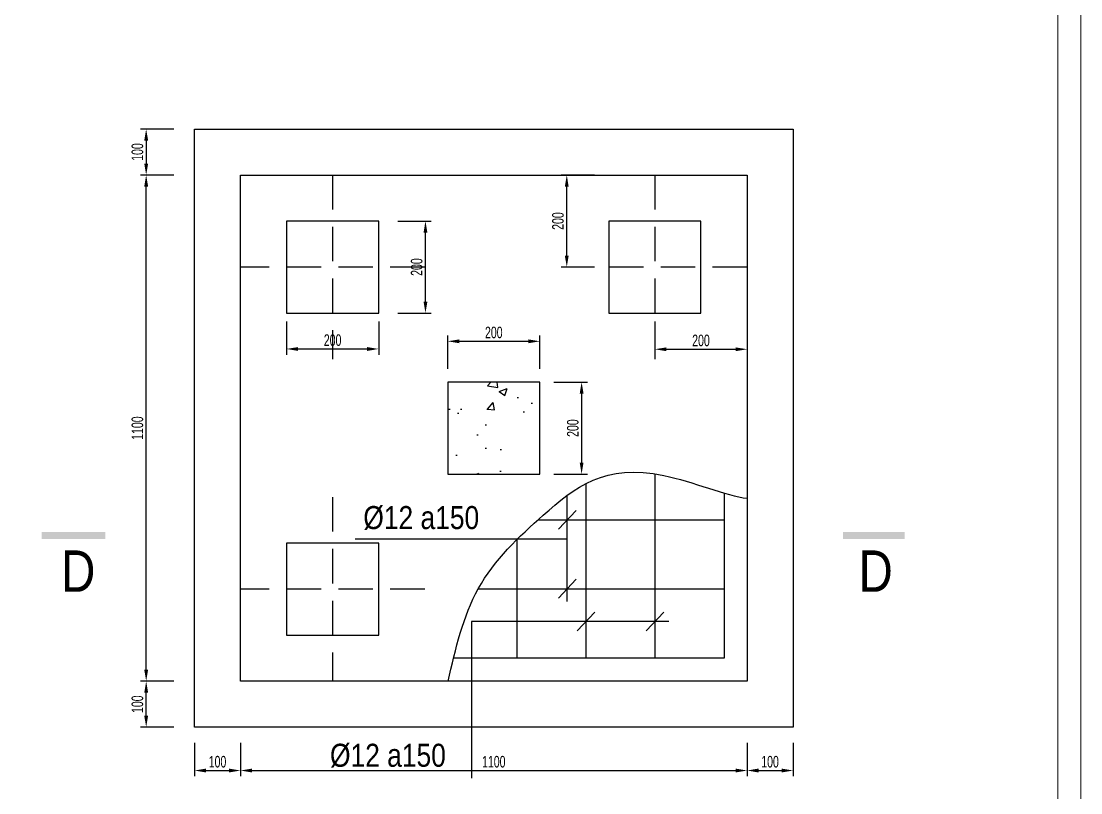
# Model space of a CAD drawing. Extents: x -1107188 to -523840, y 39692 to 514392.
# Drawn here: x -1046201 to -1023188, y 233122 to 249890 of the extents above; entities that cross this region are included whole.
import ezdxf
from ezdxf.enums import TextEntityAlignment as Align

# ---------------------------------------------------------------- set-up
doc = ezdxf.new("R2010")
doc.units = 0
doc.linetypes.add('CENTER2', pattern=[1.125, 0.75, -0.125, 0.125, -0.125])
doc.linetypes.add('HIDDEN', pattern=[0.375, 0.25, -0.125])
doc.layers.get('0').update_dxf_attribs({"color": 255, "linetype": 'CONTINUOUS'})
doc.layers.get('DEFPOINTS').update_dxf_attribs({"linetype": 'CONTINUOUS'})
doc.layers.add('00-KICH THUOC', color=6, linetype='CONTINUOUS', lineweight=9)
doc.layers.add('cot', color=4, linetype='CONTINUOUS', lineweight=0)
for name, color, linetype in [('DIM', 1, 'CONTINUOUS'), ('DUT', 7, 'CENTER2'), ('TEXT', 7, 'CONTINUOUS'), ('THEP', 6, 'CONTINUOUS')]:
    doc.layers.add(name, color=color, linetype=linetype)
doc.styles.add('DIM-NEW', font='')
doc.styles.add('KICHTHUOC', font='', dxfattribs={"width": 0.8})
doc.styles.add('SO BV', font='', dxfattribs={"height": 200})
doc.styles.add('TEN BV', font='', dxfattribs={"height": 350})
doc.styles.get('DIM-NEW').set_extended_font_data('VNI-Helve-Condense')
doc.styles.get('KICHTHUOC').set_extended_font_data('VNI-Helve-Condense')
doc.styles.get('SO BV').set_extended_font_data('VNI-Helve-Condense')
doc.styles.get('TEN BV').set_extended_font_data('VNI-Helve-Condense', bold=True)
doc.dimstyles.new('DIM 25', dxfattribs={"dimtxt": 2.5, "dimasz": 2.5, "dimexe": 1.25, "dimexo": 0.625, "dimtad": 1, "dimdec": 0, "dimtxsty": 'KICHTHUOC', "dimcen": 2.5, "dimclrd": 1, "dimclre": 1, "dimclrt": 2, "dimadec": 0, "dimazin": 0, "dimtfac": 1, "dimtdec": 0, "dimtix": 1, "dimtmove": 0, "dimatfit": 3, "dimfxl": 6, "dimfxlon": 1, "dimarcsym": 0})

# ---------------------------------------------------------------- blocks, each defined once
blk = doc.blocks.new('*D1437')
at = {"layer": '00-KICH THUOC', "color": 1, "lineweight": -2, "transparency": 16777216}
for p, q in [((-1036937, 242334), (-1036937, 243059)), ((-1034937, 242334), (-1034937, 243059)), ((-1036687, 242934), (-1035187, 242934))]:
    blk.add_line(p, q, dxfattribs=at)
at = {"layer": '00-KICH THUOC', "color": 1, "transparency": 16777216}
for points in [[(-1036687, 242975), (-1036687, 242892), (-1036937, 242934)], [(-1035187, 242975), (-1035187, 242892), (-1034937, 242934)]]:
    blk.add_solid(points, dxfattribs=at)
at = {"layer": 'DEFPOINTS', "color": 0, "transparency": 16777216}
for p in [(-1034937, 242934), (-1036937, 242047), (-1034937, 242047)]:
    blk.add_point(p, dxfattribs=at)
at = {"layer": '00-KICH THUOC', "color": 2, "transparency": 16777216, "insert": (-1035937, 243124), "char_height": 250, "attachment_point": 5, "style": 'KICHTHUOC'}
blk.add_mtext('200', dxfattribs=at)
blk = doc.blocks.new('*D1438')
at = {"layer": '00-KICH THUOC', "color": 1, "lineweight": -2, "transparency": 16777216}
for p, q in [((-1034630, 242047), (-1033905, 242047)), ((-1034030, 241797), (-1034030, 240297)), ((-1034630, 240047), (-1033905, 240047))]:
    blk.add_line(p, q, dxfattribs=at)
at = {"layer": '00-KICH THUOC', "color": 1, "transparency": 16777216}
for points in [[(-1034071, 241797), (-1033988, 241797), (-1034030, 242047)], [(-1034071, 240297), (-1033988, 240297), (-1034030, 240047)]]:
    blk.add_solid(points, dxfattribs=at)
at = {"layer": 'DEFPOINTS', "color": 0, "transparency": 16777216}
for p in [(-1034937, 242047), (-1034937, 240047), (-1034030, 240047)]:
    blk.add_point(p, dxfattribs=at)
at = {"layer": '00-KICH THUOC', "color": 2, "transparency": 16777216, "insert": (-1034220, 241047), "char_height": 250, "attachment_point": 5, "rotation": 90, "style": 'KICHTHUOC'}
blk.add_mtext('200', dxfattribs=at)
blk = doc.blocks.new('*D1439')
at = {"layer": '00-KICH THUOC', "color": 1, "lineweight": -2, "transparency": 16777216}
for p, q in [((-1041437, 234206), (-1041437, 233481)), ((-1030437, 234206), (-1030437, 233481)), ((-1041187, 233606), (-1030687, 233606))]:
    blk.add_line(p, q, dxfattribs=at)
at = {"layer": '00-KICH THUOC', "color": 1, "transparency": 16777216}
for points in [[(-1041187, 233648), (-1041187, 233564), (-1041437, 233606)], [(-1030687, 233648), (-1030687, 233564), (-1030437, 233606)]]:
    blk.add_solid(points, dxfattribs=at)
at = {"layer": 'DEFPOINTS', "color": 0, "transparency": 16777216}
for p in [(-1041437, 235547), (-1030437, 235547), (-1030437, 233606)]:
    blk.add_point(p, dxfattribs=at)
at = {"layer": '00-KICH THUOC', "color": 2, "transparency": 16777216, "insert": (-1035937, 233796), "char_height": 250, "attachment_point": 5, "style": 'KICHTHUOC'}
blk.add_mtext('1100', dxfattribs=at)
blk = doc.blocks.new('*D1440')
at = {"layer": '00-KICH THUOC', "color": 1, "lineweight": -2, "transparency": 16777216}
for p, q in [((-1042886, 246547), (-1043611, 246547)), ((-1043486, 235797), (-1043486, 246297)), ((-1042886, 235547), (-1043611, 235547))]:
    blk.add_line(p, q, dxfattribs=at)
at = {"layer": '00-KICH THUOC', "color": 1, "transparency": 16777216}
for points in [[(-1043528, 246297), (-1043444, 246297), (-1043486, 246547)], [(-1043528, 235797), (-1043444, 235797), (-1043486, 235547)]]:
    blk.add_solid(points, dxfattribs=at)
at = {"layer": 'DEFPOINTS', "color": 0, "transparency": 16777216}
for p in [(-1043486, 246547), (-1041437, 246547), (-1041437, 235547)]:
    blk.add_point(p, dxfattribs=at)
at = {"layer": '00-KICH THUOC', "color": 2, "transparency": 16777216, "insert": (-1043676, 241047), "char_height": 250, "attachment_point": 5, "rotation": 90, "style": 'KICHTHUOC'}
blk.add_mtext('1100', dxfattribs=at)
blk = doc.blocks.new('*D1441')
at = {"layer": '00-KICH THUOC', "color": 1, "lineweight": -2, "transparency": 16777216}
for p, q in [((-1038021, 245547), (-1037296, 245547)), ((-1037421, 243797), (-1037421, 245297)), ((-1038021, 243547), (-1037296, 243547))]:
    blk.add_line(p, q, dxfattribs=at)
at = {"layer": '00-KICH THUOC', "color": 1, "transparency": 16777216}
for points in [[(-1037462, 245297), (-1037379, 245297), (-1037421, 245547)], [(-1037462, 243797), (-1037379, 243797), (-1037421, 243547)]]:
    blk.add_solid(points, dxfattribs=at)
at = {"layer": 'DEFPOINTS', "color": 0, "transparency": 16777216}
for p in [(-1038437, 245547), (-1037421, 245547), (-1038437, 243547)]:
    blk.add_point(p, dxfattribs=at)
at = {"layer": '00-KICH THUOC', "color": 2, "transparency": 16777216, "insert": (-1037611, 244547), "char_height": 250, "attachment_point": 5, "rotation": 90, "style": 'KICHTHUOC'}
blk.add_mtext('200', dxfattribs=at)
blk = doc.blocks.new('*D1442')
at = {"layer": '00-KICH THUOC', "color": 1, "lineweight": -2, "transparency": 16777216}
for p, q in [((-1040437, 243367), (-1040437, 242642)), ((-1038437, 243367), (-1038437, 242642)), ((-1040187, 242767), (-1038687, 242767))]:
    blk.add_line(p, q, dxfattribs=at)
at = {"layer": '00-KICH THUOC', "color": 1, "transparency": 16777216}
for points in [[(-1040187, 242808), (-1040187, 242725), (-1040437, 242767)], [(-1038687, 242808), (-1038687, 242725), (-1038437, 242767)]]:
    blk.add_solid(points, dxfattribs=at)
at = {"layer": 'DEFPOINTS', "color": 0, "transparency": 16777216}
for p in [(-1040437, 243547), (-1038437, 243547), (-1038437, 242767)]:
    blk.add_point(p, dxfattribs=at)
at = {"layer": '00-KICH THUOC', "color": 2, "transparency": 16777216, "insert": (-1039437, 242957), "char_height": 250, "attachment_point": 5, "style": 'KICHTHUOC'}
blk.add_mtext('200', dxfattribs=at)
blk = doc.blocks.new('*D1443')
at = {"layer": '00-KICH THUOC', "color": 1, "lineweight": -2, "transparency": 16777216}
for p, q in [((-1033752, 246547), (-1034477, 246547)), ((-1034352, 244797), (-1034352, 246297)), ((-1033752, 244547), (-1034477, 244547))]:
    blk.add_line(p, q, dxfattribs=at)
at = {"layer": '00-KICH THUOC', "color": 1, "transparency": 16777216}
for points in [[(-1034394, 246297), (-1034311, 246297), (-1034352, 246547)], [(-1034394, 244797), (-1034311, 244797), (-1034352, 244547)]]:
    blk.add_solid(points, dxfattribs=at)
at = {"layer": 'DEFPOINTS', "color": 0, "transparency": 16777216}
for p in [(-1034352, 246547), (-1032437, 246547), (-1032437, 244547)]:
    blk.add_point(p, dxfattribs=at)
at = {"layer": '00-KICH THUOC', "color": 2, "transparency": 16777216, "insert": (-1034543, 245547), "char_height": 250, "attachment_point": 5, "rotation": 90, "style": 'KICHTHUOC'}
blk.add_mtext('200', dxfattribs=at)
blk = doc.blocks.new('*D1444')
at = {"layer": '00-KICH THUOC', "color": 1, "lineweight": -2, "transparency": 16777216}
for p, q in [((-1032437, 243361), (-1032437, 242636)), ((-1030437, 243361), (-1030437, 242636)), ((-1032187, 242761), (-1030687, 242761))]:
    blk.add_line(p, q, dxfattribs=at)
at = {"layer": '00-KICH THUOC', "color": 1, "transparency": 16777216}
for points in [[(-1032187, 242802), (-1032187, 242719), (-1032437, 242761)], [(-1030687, 242802), (-1030687, 242719), (-1030437, 242761)]]:
    blk.add_solid(points, dxfattribs=at)
at = {"layer": 'DEFPOINTS', "color": 0, "transparency": 16777216}
for p in [(-1032437, 244547), (-1030437, 244547), (-1030437, 242761)]:
    blk.add_point(p, dxfattribs=at)
at = {"layer": '00-KICH THUOC', "color": 2, "transparency": 16777216, "insert": (-1031437, 242951), "char_height": 250, "attachment_point": 5, "style": 'KICHTHUOC'}
blk.add_mtext('200', dxfattribs=at)
blk = doc.blocks.new('*D1445')
at = {"layer": '00-KICH THUOC', "color": 1, "lineweight": -2, "transparency": 16777216}
for p, q in [((-1042886, 247547), (-1043611, 247547)), ((-1043486, 247297), (-1043486, 246797)), ((-1042886, 246547), (-1043611, 246547))]:
    blk.add_line(p, q, dxfattribs=at)
at = {"layer": '00-KICH THUOC', "color": 1, "transparency": 16777216}
for points in [[(-1043528, 247297), (-1043444, 247297), (-1043486, 247547)], [(-1043528, 246797), (-1043444, 246797), (-1043486, 246547)]]:
    blk.add_solid(points, dxfattribs=at)
at = {"layer": 'DEFPOINTS', "color": 0, "transparency": 16777216}
for p in [(-1042437, 247547), (-1043486, 246547), (-1041437, 246547)]:
    blk.add_point(p, dxfattribs=at)
at = {"layer": '00-KICH THUOC', "color": 2, "transparency": 16777216, "insert": (-1043676, 247047), "char_height": 250, "attachment_point": 5, "rotation": 90, "style": 'KICHTHUOC'}
blk.add_mtext('100', dxfattribs=at)
blk = doc.blocks.new('*D1446')
at = {"layer": '00-KICH THUOC', "color": 1, "lineweight": -2, "transparency": 16777216}
for p, q in [((-1042886, 235547), (-1043611, 235547)), ((-1043486, 234797), (-1043486, 235297)), ((-1042886, 234547), (-1043611, 234547))]:
    blk.add_line(p, q, dxfattribs=at)
at = {"layer": '00-KICH THUOC', "color": 1, "transparency": 16777216}
for points in [[(-1043528, 235297), (-1043444, 235297), (-1043486, 235547)], [(-1043528, 234797), (-1043444, 234797), (-1043486, 234547)]]:
    blk.add_solid(points, dxfattribs=at)
at = {"layer": 'DEFPOINTS', "color": 0, "transparency": 16777216}
for p in [(-1043486, 235547), (-1041437, 235547), (-1042437, 234547)]:
    blk.add_point(p, dxfattribs=at)
at = {"layer": '00-KICH THUOC', "color": 2, "transparency": 16777216, "insert": (-1043676, 235047), "char_height": 250, "attachment_point": 5, "rotation": 90, "style": 'KICHTHUOC'}
blk.add_mtext('100', dxfattribs=at)
blk = doc.blocks.new('*D1447')
at = {"layer": '00-KICH THUOC', "color": 1, "lineweight": -2, "transparency": 16777216}
for p, q in [((-1042437, 234206), (-1042437, 233481)), ((-1041437, 234206), (-1041437, 233481)), ((-1042187, 233606), (-1041687, 233606))]:
    blk.add_line(p, q, dxfattribs=at)
at = {"layer": '00-KICH THUOC', "color": 1, "transparency": 16777216}
for points in [[(-1042187, 233648), (-1042187, 233564), (-1042437, 233606)], [(-1041687, 233648), (-1041687, 233564), (-1041437, 233606)]]:
    blk.add_solid(points, dxfattribs=at)
at = {"layer": 'DEFPOINTS', "color": 0, "transparency": 16777216}
for p in [(-1041437, 235547), (-1042437, 234547), (-1041437, 233606)]:
    blk.add_point(p, dxfattribs=at)
at = {"layer": '00-KICH THUOC', "color": 2, "transparency": 16777216, "insert": (-1041937, 233796), "char_height": 250, "attachment_point": 5, "style": 'KICHTHUOC'}
blk.add_mtext('100', dxfattribs=at)
blk = doc.blocks.new('*D1448')
at = {"layer": '00-KICH THUOC', "color": 1, "lineweight": -2, "transparency": 16777216}
for p, q in [((-1030437, 234206), (-1030437, 233481)), ((-1029437, 234206), (-1029437, 233481)), ((-1030187, 233606), (-1029687, 233606))]:
    blk.add_line(p, q, dxfattribs=at)
at = {"layer": '00-KICH THUOC', "color": 1, "transparency": 16777216}
for points in [[(-1030187, 233648), (-1030187, 233564), (-1030437, 233606)], [(-1029687, 233648), (-1029687, 233564), (-1029437, 233606)]]:
    blk.add_solid(points, dxfattribs=at)
at = {"layer": 'DEFPOINTS', "color": 0, "transparency": 16777216}
for p in [(-1030437, 235547), (-1029437, 234547), (-1029437, 233606)]:
    blk.add_point(p, dxfattribs=at)
at = {"layer": '00-KICH THUOC', "color": 2, "transparency": 16777216, "insert": (-1029937, 233796), "char_height": 250, "attachment_point": 5, "style": 'KICHTHUOC'}
blk.add_mtext('100', dxfattribs=at)
blk = doc.blocks.new('KHUNGTEN')
at = {"color": 3, "linetype": 'Continuous'}
for points in [[(-593653, 217892), (-593653, 277292), (-509653, 277292), (-509653, 217892), (-593653, 217892)], [(-593153, 218392), (-593153, 276792), (-510153, 276792), (-510153, 218392)]]:
    blk.add_lwpolyline(points, close=True, dxfattribs=at)
at = {"style": 'TEN BV'}
for tag, p in [('TEB_BV', (-518299, 222628)), ('LOAI_BV', (-511918, 220684)), ('TL', (-512164, 219751))]:
    blk.add_attdef(tag, p, '', height=350, dxfattribs=at)
at = {"style": 'SO BV'}
for tag, p in [('SOBV', (-510673, 221020)), ('TONGSOBV', (-510673, 220591))]:
    blk.add_attdef(tag, text='', height=200, dxfattribs=at).set_placement(p, align=Align.CENTER)

msp = doc.modelspace()

# ---------------------------------------------------------------- hatches: boundary and pattern name
at = {"layer": 'DIM'}
h = msp.add_hatch(dxfattribs=at)
h.set_pattern_fill('AR-CONC', color=256, scale=10)
h.set_pattern_definition([(50, (-1036076.8, 241457.6), (1821.8, -159.4), [190.5, -2095.5]), (355, (-1036076.8, 241457.6), (-352.4, 1910.6), [152.4, -1676.4]), (100.45, (-1035925, 241444.4), (1469.4, 1751.2), [161.9, -1780.9]), (46.18, (-1036076.8, 241965.6), (2710.8, -420.4), [285.8, -3143.2]), (96.64, (-1035851, 241930.6), (2374, 2474.3), [242.9, -2671.4]), (351.18, (-1036076.8, 241965.6), (2374, 2474.3), [228.6, -2514.6]), (21, (-1035822.8, 241838.6), (1516.1, -1022.7), [190.5, -2095.5]), (326, (-1035822.8, 241838.6), (618, 1841.9), [152.4, -1676.4]), (71.45, (-1035696.5, 241753.4), (2134.2, 819.2), [161.9, -1780.9]), (37.5, (-1036076.8, 241457.64), (30.89, 845.55), [0, -1656.08, 0, -1701.8, 0, -1682.75]), (7.5, (-1036076.8, 241457.6), (668.2, 1001.8), [0, -970.28, 0, -1617.98, 0, -641.35]), (327.5, (-1036643.2, 241457.64), (1355.9, -57.29), [0, -635, 0, -1981.2, 0, -2628.9]), (317.5, (-1036897.2, 241457.6), (1481.3, 254.26), [0, -825.5, 0, -1315.72, 0, -1866.9])])
h.paths.add_polyline_path([(-1036937.076, 240047.004), (-1034937.076, 240047.004), (-1034937.076, 242047.004), (-1036937.076, 242047.004)])

# ---------------------------------------------------------------- linework, layer by layer
at = {"layer": 'cot', "lineweight": -2, "ltscale": 10}
for p, q in [((-1034346.722, 237275.859), (-1034346.722, 239581.376)), ((-1034148.428, 239258.94), (-1034533.259, 238847.634)), ((-1038948.198, 238642.129), (-1034332.899, 238642.129)), ((-1034148.428, 237765.223), (-1034533.259, 237353.917)), ((-1033744.661, 237050.268), (-1034129.492, 236638.962)), ((-1032244.661, 237050.268), (-1032629.492, 236638.962)), ((-1036421.019, 236844.615), (-1036421.019, 233441.497)), ((-1032132.98, 236844.615), (-1036421.019, 236844.615))]:
    msp.add_line(p, q, dxfattribs=at)
at = {"layer": 'DIM'}
for points in [[(-1042437.076, 247547.004), (-1029437.076, 247547.004), (-1029437.076, 234547.004), (-1042437.076, 234547.004)], [(-1041437.076, 246547.004), (-1030437.076, 246547.004), (-1030437.076, 235547.004), (-1041437.076, 235547.004)], [(-1040437.076, 243547.004), (-1038437.076, 243547.004), (-1038437.076, 245547.004), (-1040437.076, 245547.004)], [(-1033437.076, 243547.004), (-1031437.076, 243547.004), (-1031437.076, 245547.004), (-1033437.076, 245547.004)], [(-1036937.076, 240047.004), (-1034937.076, 240047.004), (-1034937.076, 242047.004), (-1036937.076, 242047.004)], [(-1040437.076, 236547.004), (-1038437.076, 236547.004), (-1038437.076, 238547.004), (-1040437.076, 238547.004)]]:
    msp.add_lwpolyline(points, close=True, dxfattribs=at)
msp.add_open_spline([(-1036927.14, 235547.004), (-1036766.177, 236253.326), (-1036436.157, 237701.489), (-1034709.388, 239330.449), (-1033204.668, 240547.004), (-1030875.38, 239572.477), (-1030437.076, 239521.866)], degree=3, knots=[0, 0, 0, 0, 2065.654829662, 4235.184381413, 6999.397498511, 8319.632014883, 8319.632014883, 8319.632014883, 8319.632014883], dxfattribs=at)
at = {"layer": 'DUT', "linetype": 'HIDDEN', "ltscale": 3000}
for p, q in [((-1039437.076, 246547.004), (-1039437.076, 242547.004)), ((-1032437.076, 246547.004), (-1032437.076, 242547.004)), ((-1037437.076, 244547.004), (-1041437.076, 244547.004)), ((-1030437.076, 244547.004), (-1034437.076, 244547.004)), ((-1039437.076, 239547.004), (-1039437.076, 235547.004)), ((-1037437.076, 237547.004), (-1041437.076, 237547.004))]:
    msp.add_line(p, q, dxfattribs=at)
at = {"layer": 'TEXT', "ltscale": 10}
for points in [[(-1044371.079, 238635.157), (-1044371.079, 238792.657), (-1045757.281, 238635.157), (-1045757.281, 238792.657)], [(-1027014.629, 238635.157), (-1027014.629, 238792.657), (-1028351.037, 238635.157), (-1028351.037, 238792.657)]]:
    msp.add_trace(points, dxfattribs=at)
at = {"layer": 'THEP', "ltscale": 10}
for p, q in [((-1032437.076, 240053.933), (-1032437.076, 236047.004)), ((-1033937.076, 239838.294), (-1033937.076, 236047.004)), ((-1030937.076, 239636.221), (-1030937.076, 236047.004)), ((-1030937.076, 239047.004), (-1034983.887, 239047.004)), ((-1035437.076, 238621.409), (-1035437.076, 236047.004)), ((-1030937.076, 237547.004), (-1036279.152, 237547.004)), ((-1030937.076, 236047.004), (-1036810.609, 236047.004))]:
    msp.add_line(p, q, dxfattribs=at)

# ---------------------------------------------------------------- block references
at = {"layer": '00-KICH THUOC'}
msp.add_blockref('KHUNGTEN', (-513535.14, 0), dxfattribs=at)

# ---------------------------------------------------------------- texts
at = {"layer": 'TEXT', "style": 'DIM-NEW'}
for p in [(-1038770.357, 238853.079), (-1039493.937, 233687.835)]:
    e = msp.add_text('þ12 a150', height=500, dxfattribs=at)
    e.set_placement(p)
    e.dxf.unprotected_set("ltscale", 0)
at = {"layer": 'TEXT', "ltscale": 10, "style": 'DIM-NEW'}
for p in [(-1045333.6, 237489.297), (-1028015.703, 237489.297)]:
    msp.add_text('D', height=900, dxfattribs=at).set_placement(p)

# ---------------------------------------------------------------- dimensions: what is measured, and where the dimension line sits
at = {"layer": '00-KICH THUOC'}
for base, p1, p2, picture, middle in [((-1043486.034, 246547.004), (-1042437.076, 247547.004), (-1041437.076, 246547.004), '*D1445', (-1043676.201, 247047.004)), ((-1043486.034, 246547.004), (-1041437.076, 235547.004), (-1041437.076, 246547.004), '*D1440', (-1043676.201, 241047.004)), ((-1034352.394, 246547.004), (-1032437.076, 244547.004), (-1032437.076, 246547.004), '*D1443', (-1034542.561, 245547.004)), ((-1037420.704, 245547.004), (-1038437.076, 243547.004), (-1038437.076, 245547.004), '*D1441', (-1037610.87, 244547.004)), ((-1034029.57, 240047.004), (-1034937.076, 242047.004), (-1034937.076, 240047.004), '*D1438', (-1034219.736, 241047.004)), ((-1043486.034, 235547.004), (-1042437.076, 234547.004), (-1041437.076, 235547.004), '*D1446', (-1043676.201, 235047.004))]:
    dim = msp.add_linear_dim(base=base, p1=p1, p2=p2, angle=90, dimstyle='DIM 25', override={"dimscale": 100, "dimlfac": 0.1, "dimfrac": 2}, dxfattribs=at)
    dim.commit()
    dim.dimension.update_dxf_attribs({"geometry": picture, "text_midpoint": middle})
for base, p1, p2, picture, middle in [((-1030437.076, 242760.557), (-1032437.076, 244547.004), (-1030437.076, 244547.004), '*D1444', (-1031437.076, 242950.723)), ((-1038437.076, 242766.564), (-1040437.076, 243547.004), (-1038437.076, 243547.004), '*D1442', (-1039437.076, 242956.731)), ((-1034937.076, 242933.56), (-1036937.076, 242047.004), (-1034937.076, 242047.004), '*D1437', (-1035937.076, 243123.727)), ((-1041437.076, 233605.841), (-1042437.076, 234547.004), (-1041437.076, 235547.004), '*D1447', (-1041937.076, 233796.007)), ((-1030437.076, 233605.841), (-1041437.076, 235547.004), (-1030437.076, 235547.004), '*D1439', (-1035937.076, 233796.007)), ((-1029437.076, 233605.841), (-1030437.076, 235547.004), (-1029437.076, 234547.004), '*D1448', (-1029937.076, 233796.007))]:
    dim = msp.add_linear_dim(base=base, p1=p1, p2=p2, dimstyle='DIM 25', override={"dimscale": 100, "dimlfac": 0.1, "dimfrac": 2}, dxfattribs=at)
    dim.commit()
    dim.dimension.update_dxf_attribs({"geometry": picture, "text_midpoint": middle})

doc.saveas('drawing.dxf')
